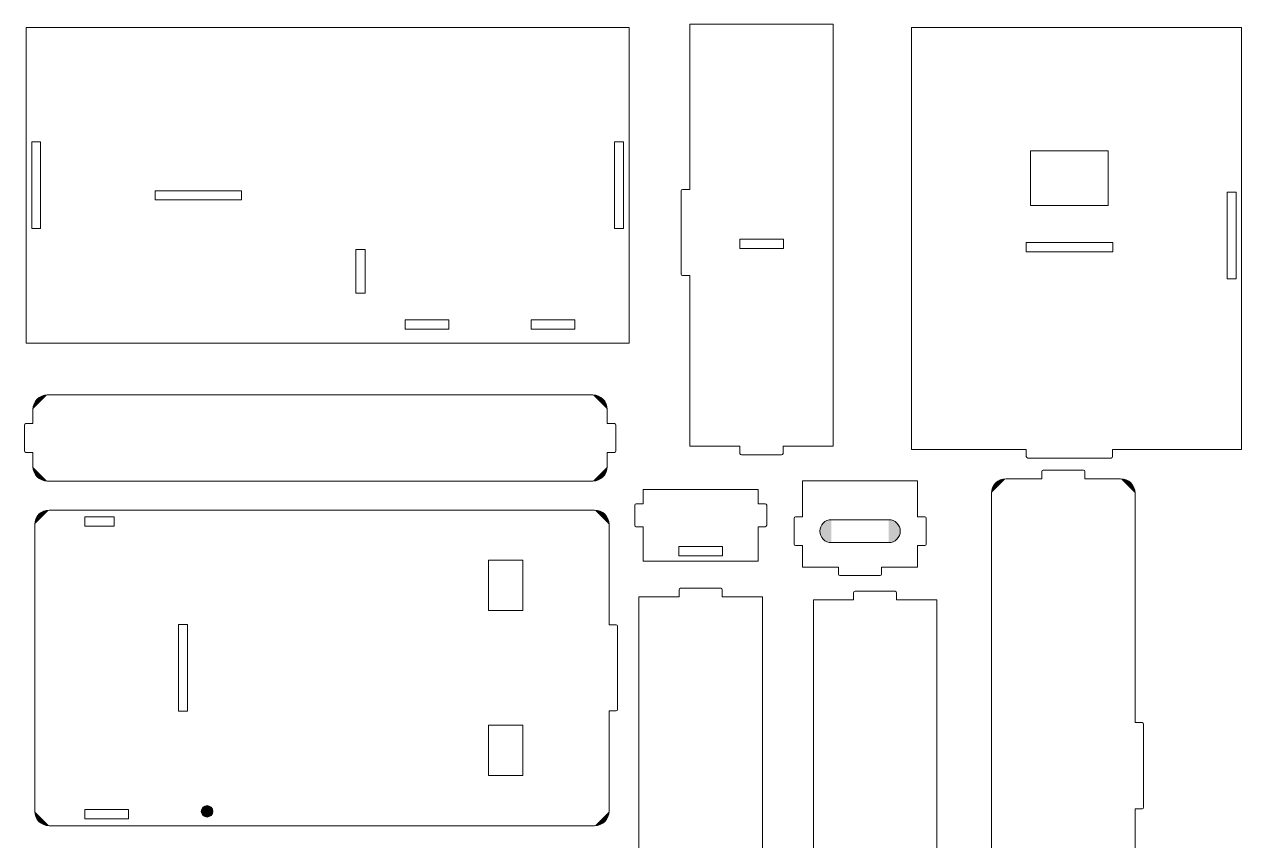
# Model space of a CAD drawing. Header units: millimetres. Extents: x 15 to 440, y 82 to 602.
# Drawn here: x 16.1 to 440.1, y 318 to 602.5 of the extents above; entities that cross this region are included whole.
import ezdxf

# ---------------------------------------------------------------- set-up
doc = ezdxf.new("R2010")
doc.units = ezdxf.units.MM
doc.header["$MEASUREMENT"] = 0
doc.layers.add('Layer 1', color=7, linetype='Continuous', lineweight=0)

msp = doc.modelspace()

# ---------------------------------------------------------------- hatches: boundary and pattern name
at = {"layer": 'Layer 1', "true_color": 0xff0000, "transparency": 33554687}
h = msp.add_hatch(color=1, dxfattribs=at)
h.dxf.hatch_style = 2
edge = h.paths.add_edge_path()
edge.add_spline(control_points=[(245.4, 544.96), (245.12, 544.96), (244.9, 544.73), (244.9, 544.46)], knot_values=[0, 0, 0, 0, 1, 1, 1, 1], degree=3, periodic=0)
edge.add_line((244.9, 544.46), (245.4, 544.96))
h = msp.add_hatch(color=1, dxfattribs=at)
h.dxf.hatch_style = 2
edge = h.paths.add_edge_path()
edge.add_spline(control_points=[(244.9, 515.46), (244.9, 515.18), (245.12, 514.96), (245.4, 514.96)], knot_values=[0, 0, 0, 0, 1, 1, 1, 1], degree=3, periodic=0)
edge.add_line((245.4, 514.96), (244.9, 515.46))
h = msp.add_hatch(color=1, dxfattribs=at)
h.dxf.hatch_style = 2
edge = h.paths.add_edge_path()
edge.add_spline(control_points=[(24.14, 473.31), (21.38, 473.31), (19.14, 471.07), (19.14, 468.31)], knot_values=[0, 0, 0, 0, 1, 1, 1, 1], degree=3, periodic=0)
edge.add_line((19.14, 468.31), (24.14, 473.31))
h = msp.add_hatch(color=1, dxfattribs=at)
h.dxf.hatch_style = 2
edge = h.paths.add_edge_path()
edge.add_spline(control_points=[(219.14, 468.31), (219.14, 471.07), (216.91, 473.31), (214.14, 473.31)], knot_values=[0, 0, 0, 0, 1, 1, 1, 1], degree=3, periodic=0)
edge.add_line((214.14, 473.31), (219.14, 468.31))
h = msp.add_hatch(color=1, dxfattribs=at)
h.dxf.hatch_style = 2
edge = h.paths.add_edge_path()
edge.add_spline(control_points=[(16.64, 463.31), (16.37, 463.31), (16.14, 463.09), (16.14, 462.81)], knot_values=[0, 0, 0, 0, 1, 1, 1, 1], degree=3, periodic=0)
edge.add_line((16.14, 462.81), (16.64, 463.31))
h = msp.add_hatch(color=1, dxfattribs=at)
h.dxf.hatch_style = 2
edge = h.paths.add_edge_path()
edge.add_spline(control_points=[(222.14, 462.81), (222.14, 463.09), (221.92, 463.31), (221.64, 463.31)], knot_values=[0, 0, 0, 0, 1, 1, 1, 1], degree=3, periodic=0)
edge.add_line((221.64, 463.31), (222.14, 462.81))
h = msp.add_hatch(color=1, dxfattribs=at)
h.dxf.hatch_style = 2
edge = h.paths.add_edge_path()
edge.add_spline(control_points=[(16.14, 453.81), (16.14, 453.54), (16.37, 453.31), (16.64, 453.31)], knot_values=[0, 0, 0, 0, 1, 1, 1, 1], degree=3, periodic=0)
edge.add_line((16.64, 453.31), (16.14, 453.81))
h = msp.add_hatch(color=1, dxfattribs=at)
h.dxf.hatch_style = 2
edge = h.paths.add_edge_path()
edge.add_spline(control_points=[(221.64, 453.31), (221.92, 453.31), (222.14, 453.54), (222.14, 453.81)], knot_values=[0, 0, 0, 0, 1, 1, 1, 1], degree=3, periodic=0)
edge.add_line((222.14, 453.81), (221.64, 453.31))
h = msp.add_hatch(color=1, dxfattribs=at)
h.dxf.hatch_style = 2
edge = h.paths.add_edge_path()
edge.add_spline(control_points=[(265.4, 452.96), (265.4, 452.68), (265.62, 452.46), (265.9, 452.46)], knot_values=[0, 0, 0, 0, 1, 1, 1, 1], degree=3, periodic=0)
edge.add_line((265.9, 452.46), (265.4, 452.96))
h = msp.add_hatch(color=1, dxfattribs=at)
h.dxf.hatch_style = 2
edge = h.paths.add_edge_path()
edge.add_spline(control_points=[(279.9, 452.46), (280.17, 452.46), (280.4, 452.68), (280.4, 452.96)], knot_values=[0, 0, 0, 0, 1, 1, 1, 1], degree=3, periodic=0)
edge.add_line((280.4, 452.96), (279.9, 452.46))
h = msp.add_hatch(color=1, dxfattribs=at)
h.dxf.hatch_style = 2
edge = h.paths.add_edge_path()
edge.add_spline(control_points=[(365.13, 451.84), (365.13, 451.57), (365.35, 451.34), (365.63, 451.34)], knot_values=[0, 0, 0, 0, 1, 1, 1, 1], degree=3, periodic=0)
edge.add_line((365.63, 451.34), (365.13, 451.84))
h = msp.add_hatch(color=1, dxfattribs=at)
h.dxf.hatch_style = 2
edge = h.paths.add_edge_path()
edge.add_spline(control_points=[(394.63, 451.34), (394.91, 451.34), (395.13, 451.57), (395.13, 451.84)], knot_values=[0, 0, 0, 0, 1, 1, 1, 1], degree=3, periodic=0)
edge.add_line((395.13, 451.84), (394.63, 451.34))
h = msp.add_hatch(color=1, dxfattribs=at)
h.dxf.hatch_style = 2
edge = h.paths.add_edge_path()
edge.add_spline(control_points=[(19.14, 448.31), (19.14, 445.55), (21.38, 443.31), (24.14, 443.31)], knot_values=[0, 0, 0, 0, 1, 1, 1, 1], degree=3, periodic=0)
edge.add_line((24.14, 443.31), (19.14, 448.31))
h = msp.add_hatch(color=1, dxfattribs=at)
h.dxf.hatch_style = 2
edge = h.paths.add_edge_path()
edge.add_spline(control_points=[(214.14, 443.31), (216.91, 443.31), (219.14, 445.55), (219.14, 448.31)], knot_values=[0, 0, 0, 0, 1, 1, 1, 1], degree=3, periodic=0)
edge.add_line((219.14, 448.31), (214.14, 443.31))
h = msp.add_hatch(color=1, dxfattribs=at)
h.dxf.hatch_style = 2
edge = h.paths.add_edge_path()
edge.add_spline(control_points=[(370.99, 447.12), (370.71, 447.12), (370.49, 446.9), (370.49, 446.62)], knot_values=[0, 0, 0, 0, 1, 1, 1, 1], degree=3, periodic=0)
edge.add_line((370.49, 446.62), (370.99, 447.12))
h = msp.add_hatch(color=1, dxfattribs=at)
h.dxf.hatch_style = 2
edge = h.paths.add_edge_path()
edge.add_spline(control_points=[(385.49, 446.62), (385.49, 446.9), (385.26, 447.12), (384.99, 447.12)], knot_values=[0, 0, 0, 0, 1, 1, 1, 1], degree=3, periodic=0)
edge.add_line((384.99, 447.12), (385.49, 446.62))
h = msp.add_hatch(color=1, dxfattribs=at)
h.dxf.hatch_style = 2
edge = h.paths.add_edge_path()
edge.add_spline(control_points=[(357.99, 444.12), (355.23, 444.12), (352.99, 441.88), (352.99, 439.12)], knot_values=[0, 0, 0, 0, 1, 1, 1, 1], degree=3, periodic=0)
edge.add_line((352.99, 439.12), (357.99, 444.12))
h = msp.add_hatch(color=1, dxfattribs=at)
h.dxf.hatch_style = 2
edge = h.paths.add_edge_path()
edge.add_spline(control_points=[(402.99, 439.12), (402.99, 441.88), (400.75, 444.12), (397.99, 444.12)], knot_values=[0, 0, 0, 0, 1, 1, 1, 1], degree=3, periodic=0)
edge.add_line((397.99, 444.12), (402.99, 439.12))
h = msp.add_hatch(color=1, dxfattribs=at)
h.dxf.hatch_style = 2
edge = h.paths.add_edge_path()
edge.add_spline(control_points=[(24.78, 433.21), (22.02, 433.21), (19.78, 430.97), (19.78, 428.21)], knot_values=[0, 0, 0, 0, 1, 1, 1, 1], degree=3, periodic=0)
edge.add_line((19.78, 428.21), (24.78, 433.21))
h = msp.add_hatch(color=1, dxfattribs=at)
h.dxf.hatch_style = 2
edge = h.paths.add_edge_path()
edge.add_spline(control_points=[(219.78, 428.21), (219.78, 430.97), (217.54, 433.21), (214.78, 433.21)], knot_values=[0, 0, 0, 0, 1, 1, 1, 1], degree=3, periodic=0)
edge.add_line((214.78, 433.21), (219.78, 428.21))
h = msp.add_hatch(color=1, dxfattribs=at)
h.dxf.hatch_style = 2
edge = h.paths.add_edge_path()
edge.add_spline(control_points=[(229.22, 435.4), (228.95, 435.4), (228.72, 435.18), (228.72, 434.9)], knot_values=[0, 0, 0, 0, 1, 1, 1, 1], degree=3, periodic=0)
edge.add_line((228.72, 434.9), (229.22, 435.4))
h = msp.add_hatch(color=1, dxfattribs=at)
h.dxf.hatch_style = 2
edge = h.paths.add_edge_path()
edge.add_spline(control_points=[(274.72, 434.9), (274.72, 435.18), (274.5, 435.4), (274.22, 435.4)], knot_values=[0, 0, 0, 0, 1, 1, 1, 1], degree=3, periodic=0)
edge.add_line((274.22, 435.4), (274.72, 434.9))
h = msp.add_hatch(color=1, dxfattribs=at)
h.dxf.hatch_style = 2
edge = h.paths.add_edge_path()
edge.add_spline(control_points=[(284.73, 430.85), (284.45, 430.85), (284.23, 430.63), (284.23, 430.35)], knot_values=[0, 0, 0, 0, 1, 1, 1, 1], degree=3, periodic=0)
edge.add_line((284.23, 430.35), (284.73, 430.85))
h = msp.add_hatch(color=1, dxfattribs=at)
h.dxf.hatch_style = 2
edge = h.paths.add_edge_path()
edge.add_spline(control_points=[(297.23, 429.85), (295.02, 429.85), (293.23, 428.06), (293.23, 425.85), (293.23, 423.64), (295.02, 421.85), (297.23, 421.85)], knot_values=[0, 0, 0, 0, 1, 1, 1, 2, 2, 2, 2], degree=3, periodic=0)
edge.add_line((297.23, 421.85), (297.23, 429.85))
h = msp.add_hatch(color=1, dxfattribs=at)
h.dxf.hatch_style = 2
edge = h.paths.add_edge_path()
edge.add_spline(control_points=[(317.23, 421.85), (319.44, 421.85), (321.23, 423.64), (321.23, 425.85), (321.23, 428.06), (319.44, 429.85), (317.23, 429.85)], knot_values=[0, 0, 0, 0, 1, 1, 1, 2, 2, 2, 2], degree=3, periodic=0)
edge.add_line((317.23, 429.85), (317.23, 421.85))
h = msp.add_hatch(color=1, dxfattribs=at)
h.dxf.hatch_style = 2
edge = h.paths.add_edge_path()
edge.add_spline(control_points=[(330.23, 430.35), (330.23, 430.63), (330, 430.85), (329.73, 430.85)], knot_values=[0, 0, 0, 0, 1, 1, 1, 1], degree=3, periodic=0)
edge.add_line((329.73, 430.85), (330.23, 430.35))
h = msp.add_hatch(color=1, dxfattribs=at)
h.dxf.hatch_style = 2
edge = h.paths.add_edge_path()
edge.add_spline(control_points=[(228.72, 427.9), (228.72, 427.62), (228.95, 427.4), (229.22, 427.4)], knot_values=[0, 0, 0, 0, 1, 1, 1, 1], degree=3, periodic=0)
edge.add_line((229.22, 427.4), (228.72, 427.9))
h = msp.add_hatch(color=1, dxfattribs=at)
h.dxf.hatch_style = 2
edge = h.paths.add_edge_path()
edge.add_spline(control_points=[(274.22, 427.4), (274.5, 427.4), (274.72, 427.62), (274.72, 427.9)], knot_values=[0, 0, 0, 0, 1, 1, 1, 1], degree=3, periodic=0)
edge.add_line((274.72, 427.9), (274.22, 427.4))
h = msp.add_hatch(color=1, dxfattribs=at)
h.dxf.hatch_style = 2
edge = h.paths.add_edge_path()
edge.add_spline(control_points=[(284.23, 421.35), (284.23, 421.08), (284.45, 420.85), (284.73, 420.85)], knot_values=[0, 0, 0, 0, 1, 1, 1, 1], degree=3, periodic=0)
edge.add_line((284.73, 420.85), (284.23, 421.35))
h = msp.add_hatch(color=1, dxfattribs=at)
h.dxf.hatch_style = 2
edge = h.paths.add_edge_path()
edge.add_spline(control_points=[(329.73, 420.85), (330, 420.85), (330.23, 421.08), (330.23, 421.35)], knot_values=[0, 0, 0, 0, 1, 1, 1, 1], degree=3, periodic=0)
edge.add_line((330.23, 421.35), (329.73, 420.85))
h = msp.add_hatch(color=1, dxfattribs=at)
h.dxf.hatch_style = 2
edge = h.paths.add_edge_path()
edge.add_spline(control_points=[(299.73, 410.85), (299.73, 410.58), (299.95, 410.35), (300.23, 410.35)], knot_values=[0, 0, 0, 0, 1, 1, 1, 1], degree=3, periodic=0)
edge.add_line((300.23, 410.35), (299.73, 410.85))
h = msp.add_hatch(color=1, dxfattribs=at)
h.dxf.hatch_style = 2
edge = h.paths.add_edge_path()
edge.add_spline(control_points=[(314.23, 410.35), (314.5, 410.35), (314.73, 410.58), (314.73, 410.85)], knot_values=[0, 0, 0, 0, 1, 1, 1, 1], degree=3, periodic=0)
edge.add_line((314.73, 410.85), (314.23, 410.35))
h = msp.add_hatch(color=1, dxfattribs=at)
h.dxf.hatch_style = 2
edge = h.paths.add_edge_path()
edge.add_spline(control_points=[(244.72, 405.96), (244.45, 405.96), (244.22, 405.73), (244.22, 405.46)], knot_values=[0, 0, 0, 0, 1, 1, 1, 1], degree=3, periodic=0)
edge.add_line((244.22, 405.46), (244.72, 405.96))
h = msp.add_hatch(color=1, dxfattribs=at)
h.dxf.hatch_style = 2
edge = h.paths.add_edge_path()
edge.add_spline(control_points=[(259.22, 405.46), (259.22, 405.73), (259, 405.96), (258.72, 405.96)], knot_values=[0, 0, 0, 0, 1, 1, 1, 1], degree=3, periodic=0)
edge.add_line((258.72, 405.96), (259.22, 405.46))
h = msp.add_hatch(color=1, dxfattribs=at)
h.dxf.hatch_style = 2
edge = h.paths.add_edge_path()
edge.add_spline(control_points=[(305.46, 404.91), (305.19, 404.91), (304.96, 404.69), (304.96, 404.41)], knot_values=[0, 0, 0, 0, 1, 1, 1, 1], degree=3, periodic=0)
edge.add_line((304.96, 404.41), (305.46, 404.91))
h = msp.add_hatch(color=1, dxfattribs=at)
h.dxf.hatch_style = 2
edge = h.paths.add_edge_path()
edge.add_spline(control_points=[(319.96, 404.41), (319.96, 404.69), (319.74, 404.91), (319.46, 404.91)], knot_values=[0, 0, 0, 0, 1, 1, 1, 1], degree=3, periodic=0)
edge.add_line((319.46, 404.91), (319.96, 404.41))
h = msp.add_hatch(color=1, dxfattribs=at)
h.dxf.hatch_style = 2
edge = h.paths.add_edge_path()
edge.add_spline(control_points=[(222.78, 392.71), (222.78, 392.98), (222.56, 393.21), (222.28, 393.21)], knot_values=[0, 0, 0, 0, 1, 1, 1, 1], degree=3, periodic=0)
edge.add_line((222.28, 393.21), (222.78, 392.71))
h = msp.add_hatch(color=1, dxfattribs=at)
h.dxf.hatch_style = 2
edge = h.paths.add_edge_path()
edge.add_spline(control_points=[(222.28, 363.21), (222.56, 363.21), (222.78, 363.43), (222.78, 363.71)], knot_values=[0, 0, 0, 0, 1, 1, 1, 1], degree=3, periodic=0)
edge.add_line((222.78, 363.71), (222.28, 363.21))
h = msp.add_hatch(color=1, dxfattribs=at)
h.dxf.hatch_style = 2
edge = h.paths.add_edge_path()
edge.add_spline(control_points=[(405.99, 358.62), (405.99, 358.9), (405.76, 359.12), (405.49, 359.12)], knot_values=[0, 0, 0, 0, 1, 1, 1, 1], degree=3, periodic=0)
edge.add_line((405.49, 359.12), (405.99, 358.62))
h = msp.add_hatch(color=1, dxfattribs=at)
h.dxf.hatch_style = 2
edge = h.paths.add_edge_path()
edge.add_spline(control_points=[(19.78, 328.21), (19.78, 325.45), (22.02, 323.21), (24.78, 323.21)], knot_values=[0, 0, 0, 0, 1, 1, 1, 1], degree=3, periodic=0)
edge.add_line((24.78, 323.21), (19.78, 328.21))
h = msp.add_hatch(color=1, dxfattribs=at)
h.dxf.hatch_style = 2
edge = h.paths.add_edge_path()
edge.add_arc((79.78, 328.21), 2, 0, 360)
h = msp.add_hatch(color=1, dxfattribs=at)
h.dxf.hatch_style = 2
edge = h.paths.add_edge_path()
edge.add_spline(control_points=[(214.78, 323.21), (217.54, 323.21), (219.78, 325.45), (219.78, 328.21)], knot_values=[0, 0, 0, 0, 1, 1, 1, 1], degree=3, periodic=0)
edge.add_line((219.78, 328.21), (214.78, 323.21))
h = msp.add_hatch(color=1, dxfattribs=at)
h.dxf.hatch_style = 2
edge = h.paths.add_edge_path()
edge.add_spline(control_points=[(405.49, 329.12), (405.76, 329.12), (405.99, 329.34), (405.99, 329.62)], knot_values=[0, 0, 0, 0, 1, 1, 1, 1], degree=3, periodic=0)
edge.add_line((405.99, 329.62), (405.49, 329.12))

# ---------------------------------------------------------------- linework, layer by layer
at = {"layer": 'Layer 1', "color": 18, "lineweight": 0, "true_color": 0x000000}
for p, q in [((247.9, 602.46), (247.9, 544.96)), ((297.9, 602.46), (247.9, 602.46)), ((297.9, 455.46), (297.9, 602.46)), ((226.75, 601.37), (16.75, 601.37)), ((16.75, 601.37), (16.75, 491.37)), ((226.75, 491.37), (226.75, 601.37)), ((325.13, 601.34), (325.13, 454.34)), ((440.13, 601.34), (325.13, 601.34)), ((440.13, 454.34), (440.13, 601.34)), ((18.75, 561.47), (18.75, 531.27)), ((21.75, 561.47), (18.75, 561.47)), ((21.75, 531.27), (21.75, 561.47)), ((224.85, 561.47), (221.65, 561.47)), ((221.65, 561.47), (221.65, 531.27)), ((224.85, 531.27), (224.85, 561.47)), ((393.63, 558.34), (366.63, 558.34)), ((366.63, 558.34), (366.63, 539.34)), ((393.63, 539.34), (393.63, 558.34)), ((91.75, 544.47), (61.75, 544.47)), ((61.75, 544.47), (61.75, 541.27)), ((91.75, 541.27), (91.75, 544.47)), ((244.9, 544.46), (244.9, 515.46)), ((247.9, 544.96), (245.4, 544.96)), ((438.23, 543.94), (435.03, 543.94)), ((435.03, 543.94), (435.03, 513.74)), ((438.23, 513.74), (438.23, 543.94)), ((61.75, 541.27), (91.75, 541.27)), ((366.63, 539.34), (393.63, 539.34)), ((18.75, 531.27), (21.75, 531.27)), ((221.65, 531.27), (224.85, 531.27)), ((280.5, 527.56), (265.3, 527.56)), ((265.3, 527.56), (265.3, 524.36)), ((280.5, 524.36), (280.5, 527.56)), ((395.23, 526.44), (365.03, 526.44)), ((365.03, 526.44), (365.03, 523.24)), ((395.23, 523.24), (395.23, 526.44)), ((134.85, 523.97), (131.65, 523.97)), ((131.65, 523.97), (131.65, 508.77)), ((134.85, 508.77), (134.85, 523.97)), ((265.3, 524.36), (280.5, 524.36)), ((365.03, 523.24), (395.23, 523.24)), ((245.4, 514.96), (247.9, 514.96)), ((247.9, 514.96), (247.9, 455.46)), ((435.03, 513.74), (438.23, 513.74)), ((131.65, 508.77), (134.85, 508.77)), ((163.95, 499.47), (148.75, 499.47)), ((148.75, 499.47), (148.75, 496.27)), ((148.75, 496.27), (163.95, 496.27)), ((163.95, 496.27), (163.95, 499.47)), ((207.85, 499.47), (192.65, 499.47)), ((192.65, 499.47), (192.65, 496.27)), ((192.65, 496.27), (207.85, 496.27)), ((207.85, 496.27), (207.85, 499.47)), ((16.75, 491.37), (226.75, 491.37)), ((214.14, 473.31), (24.14, 473.31)), ((19.14, 468.31), (19.14, 463.31)), ((219.14, 463.31), (219.14, 468.31)), ((16.14, 462.81), (16.14, 453.81)), ((19.14, 463.31), (16.64, 463.31)), ((221.64, 463.31), (219.14, 463.31)), ((222.14, 453.81), (222.14, 462.81)), ((247.9, 455.46), (265.4, 455.46)), ((265.4, 455.46), (265.4, 452.96)), ((280.4, 455.46), (297.9, 455.46)), ((280.4, 452.96), (280.4, 455.46)), ((325.13, 454.34), (365.13, 454.34)), ((365.13, 454.34), (365.13, 451.84)), ((395.13, 454.34), (440.13, 454.34)), ((395.13, 451.84), (395.13, 454.34)), ((16.64, 453.31), (19.14, 453.31)), ((19.14, 453.31), (19.14, 448.31)), ((219.14, 453.31), (221.64, 453.31)), ((219.14, 448.31), (219.14, 453.31)), ((265.9, 452.46), (279.9, 452.46)), ((365.63, 451.34), (394.63, 451.34)), ((370.49, 446.62), (370.49, 444.12)), ((384.99, 447.12), (370.99, 447.12)), ((385.49, 444.12), (385.49, 446.62)), ((24.14, 443.31), (214.14, 443.31)), ((287.23, 443.35), (287.23, 430.85)), ((327.23, 443.35), (287.23, 443.35)), ((327.23, 430.85), (327.23, 443.35)), ((370.49, 444.12), (357.99, 444.12)), ((397.99, 444.12), (385.49, 444.12)), ((231.72, 440.4), (231.72, 435.4)), ((271.72, 440.4), (231.72, 440.4)), ((271.72, 435.4), (271.72, 440.4)), ((352.99, 439.12), (352.99, 249.12)), ((402.99, 359.12), (402.99, 439.12)), ((214.78, 433.21), (24.78, 433.21)), ((228.72, 434.9), (228.72, 427.9)), ((231.72, 435.4), (229.22, 435.4)), ((274.22, 435.4), (271.72, 435.4)), ((274.72, 427.9), (274.72, 434.9)), ((37.18, 430.81), (37.18, 427.6)), ((47.38, 430.81), (37.18, 430.81)), ((47.38, 427.6), (47.38, 430.81)), ((284.23, 430.35), (284.23, 421.35)), ((287.23, 430.85), (284.73, 430.85)), ((317.23, 429.85), (297.23, 429.85)), ((329.73, 430.85), (327.23, 430.85)), ((330.23, 421.35), (330.23, 430.35)), ((19.78, 428.21), (19.78, 328.21)), ((37.18, 427.6), (47.38, 427.6)), ((219.78, 393.21), (219.78, 428.21)), ((229.22, 427.4), (231.72, 427.4)), ((231.72, 427.4), (231.72, 415.4)), ((271.72, 427.4), (274.22, 427.4)), ((271.72, 415.4), (271.72, 427.4)), ((259.32, 420.5), (244.12, 420.5)), ((244.12, 420.5), (244.12, 417.3)), ((259.32, 417.3), (259.32, 420.5)), ((284.73, 420.85), (287.23, 420.85)), ((287.23, 420.85), (287.23, 413.35)), ((297.23, 421.85), (317.23, 421.85)), ((327.23, 420.85), (329.73, 420.85)), ((327.23, 413.35), (327.23, 420.85)), ((189.78, 415.71), (177.78, 415.71)), ((177.78, 415.71), (177.78, 398.21)), ((189.78, 398.21), (189.78, 415.71)), ((244.12, 417.3), (259.32, 417.3)), ((231.72, 415.4), (271.72, 415.4)), ((287.23, 413.35), (299.73, 413.35)), ((299.73, 413.35), (299.73, 410.85)), ((314.73, 413.35), (327.23, 413.35)), ((314.73, 410.85), (314.73, 413.35)), ((300.23, 410.35), (314.23, 410.35)), ((244.22, 402.96), (230.22, 402.96)), ((230.22, 402.96), (230.22, 255.96)), ((244.22, 405.46), (244.22, 402.96)), ((258.72, 405.96), (244.72, 405.96)), ((259.22, 402.96), (259.22, 405.46)), ((273.22, 402.96), (259.22, 402.96)), ((273.22, 255.96), (273.22, 402.96)), ((304.96, 404.41), (304.96, 401.91)), ((319.46, 404.91), (305.46, 404.91)), ((319.96, 401.91), (319.96, 404.41)), ((304.96, 401.91), (290.96, 401.91)), ((290.96, 401.91), (290.96, 254.91)), ((333.96, 401.91), (319.96, 401.91)), ((333.96, 254.91), (333.96, 401.91)), ((177.78, 398.21), (189.78, 398.21)), ((72.98, 393.31), (69.78, 393.31)), ((69.78, 393.31), (69.78, 363.11)), ((72.98, 363.11), (72.98, 393.31)), ((222.28, 393.21), (219.78, 393.21)), ((222.78, 363.71), (222.78, 392.71)), ((69.78, 363.11), (72.98, 363.11)), ((219.78, 363.21), (222.28, 363.21)), ((219.78, 328.21), (219.78, 363.21)), ((189.78, 358.21), (177.78, 358.21)), ((177.78, 358.21), (177.78, 340.71)), ((189.78, 340.71), (189.78, 358.21)), ((405.49, 359.12), (402.99, 359.12)), ((405.99, 329.62), (405.99, 358.62)), ((177.78, 340.71), (189.78, 340.71)), ((52.38, 328.81), (37.18, 328.81)), ((37.18, 328.81), (37.18, 325.61)), ((52.38, 325.61), (52.38, 328.81)), ((402.99, 329.12), (405.49, 329.12)), ((402.99, 249.12), (402.99, 329.12)), ((24.78, 323.21), (214.78, 323.21)), ((37.18, 325.61), (52.38, 325.61))]:
    msp.add_line(p, q, dxfattribs=at)
msp.add_circle((79.78, 328.21), 2, dxfattribs=at)
for points in [[(245.4, 544.96), (245.12, 544.96), (244.9, 544.73), (244.9, 544.46)], [(244.9, 515.46), (244.9, 515.18), (245.12, 514.96), (245.4, 514.96)], [(24.14, 473.31), (21.38, 473.31), (19.14, 471.07), (19.14, 468.31)], [(219.14, 468.31), (219.14, 471.07), (216.91, 473.31), (214.14, 473.31)], [(16.64, 463.31), (16.37, 463.31), (16.14, 463.09), (16.14, 462.81)], [(222.14, 462.81), (222.14, 463.09), (221.92, 463.31), (221.64, 463.31)], [(16.14, 453.81), (16.14, 453.54), (16.37, 453.31), (16.64, 453.31)], [(221.64, 453.31), (221.92, 453.31), (222.14, 453.54), (222.14, 453.81)], [(265.4, 452.96), (265.4, 452.68), (265.62, 452.46), (265.9, 452.46)], [(279.9, 452.46), (280.17, 452.46), (280.4, 452.68), (280.4, 452.96)], [(365.13, 451.84), (365.13, 451.57), (365.35, 451.34), (365.63, 451.34)], [(394.63, 451.34), (394.91, 451.34), (395.13, 451.57), (395.13, 451.84)], [(19.14, 448.31), (19.14, 445.55), (21.38, 443.31), (24.14, 443.31)], [(214.14, 443.31), (216.91, 443.31), (219.14, 445.55), (219.14, 448.31)], [(370.99, 447.12), (370.71, 447.12), (370.49, 446.9), (370.49, 446.62)], [(385.49, 446.62), (385.49, 446.9), (385.26, 447.12), (384.99, 447.12)], [(357.99, 444.12), (355.23, 444.12), (352.99, 441.88), (352.99, 439.12)], [(402.99, 439.12), (402.99, 441.88), (400.75, 444.12), (397.99, 444.12)], [(24.78, 433.21), (22.02, 433.21), (19.78, 430.97), (19.78, 428.21)], [(219.78, 428.21), (219.78, 430.97), (217.54, 433.21), (214.78, 433.21)], [(229.22, 435.4), (228.95, 435.4), (228.72, 435.18), (228.72, 434.9)], [(274.72, 434.9), (274.72, 435.18), (274.5, 435.4), (274.22, 435.4)], [(284.73, 430.85), (284.45, 430.85), (284.23, 430.63), (284.23, 430.35)], [(330.23, 430.35), (330.23, 430.63), (330, 430.85), (329.73, 430.85)], [(228.72, 427.9), (228.72, 427.62), (228.95, 427.4), (229.22, 427.4)], [(274.22, 427.4), (274.5, 427.4), (274.72, 427.62), (274.72, 427.9)], [(284.23, 421.35), (284.23, 421.08), (284.45, 420.85), (284.73, 420.85)], [(329.73, 420.85), (330, 420.85), (330.23, 421.08), (330.23, 421.35)], [(299.73, 410.85), (299.73, 410.58), (299.95, 410.35), (300.23, 410.35)], [(314.23, 410.35), (314.5, 410.35), (314.73, 410.58), (314.73, 410.85)], [(244.72, 405.96), (244.45, 405.96), (244.22, 405.73), (244.22, 405.46)], [(259.22, 405.46), (259.22, 405.73), (259, 405.96), (258.72, 405.96)], [(305.46, 404.91), (305.19, 404.91), (304.96, 404.69), (304.96, 404.41)], [(319.96, 404.41), (319.96, 404.69), (319.74, 404.91), (319.46, 404.91)], [(222.78, 392.71), (222.78, 392.98), (222.56, 393.21), (222.28, 393.21)], [(222.28, 363.21), (222.56, 363.21), (222.78, 363.43), (222.78, 363.71)], [(405.99, 358.62), (405.99, 358.9), (405.76, 359.12), (405.49, 359.12)], [(19.78, 328.21), (19.78, 325.45), (22.02, 323.21), (24.78, 323.21)], [(214.78, 323.21), (217.54, 323.21), (219.78, 325.45), (219.78, 328.21)], [(405.49, 329.12), (405.76, 329.12), (405.99, 329.34), (405.99, 329.62)]]:
    msp.add_open_spline(points, degree=3, dxfattribs=at)
for points in [[(297.23, 429.85), (295.02, 429.85), (293.23, 428.06), (293.23, 425.85), (293.23, 423.64), (295.02, 421.85), (297.23, 421.85)], [(317.23, 421.85), (319.44, 421.85), (321.23, 423.64), (321.23, 425.85), (321.23, 428.06), (319.44, 429.85), (317.23, 429.85)]]:
    msp.add_open_spline(points, degree=3, knots=[0, 0, 0, 0, 1, 1, 1, 2, 2, 2, 2], dxfattribs=at)

doc.saveas('drawing.dxf')
